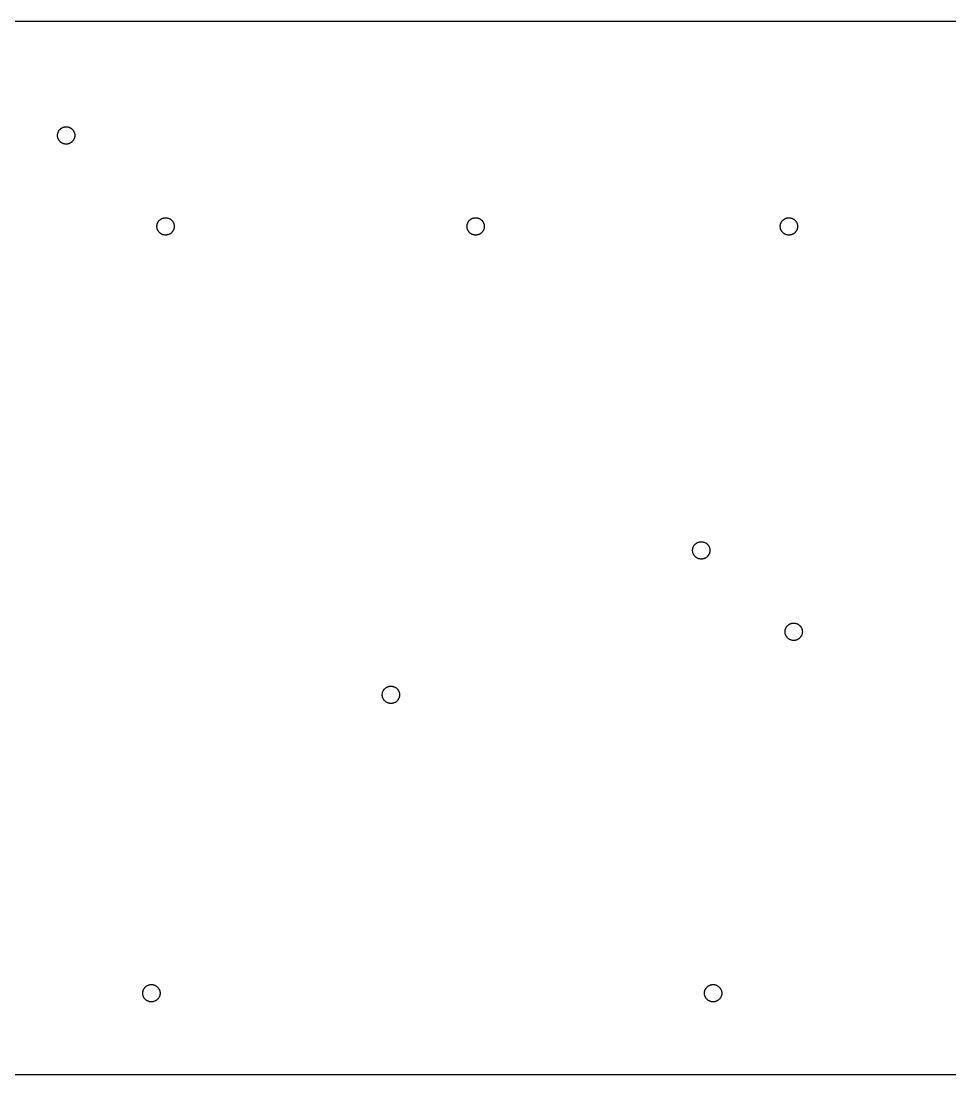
# Model space of a CAD drawing. Extents: x 0 to 462, y -134 to 0.
# Drawn here: x 226.6 to 344.5, y -133.8 to 0 of the extents above; entities that cross this region are included whole.
import ezdxf

# ---------------------------------------------------------------- set-up
doc = ezdxf.new("R2010")
doc.units = 0
doc.layers.add('BLACK', color=7, linetype='CONTINUOUS')

msp = doc.modelspace()

# ---------------------------------------------------------------- linework, layer by layer
at = {"layer": 'BLACK', "linetype": 'CONTINUOUS'}
for p, q in [((5, 0), (457.44, 0)), ((231.21, -14.526), (231.211, -14.4694)), ((231.211, -14.5826), (231.21, -14.526)), ((231.211, -14.4694), (231.216, -14.4135)), ((231.216, -14.6385), (231.211, -14.5826)), ((231.216, -14.4135), (231.223, -14.3585)), ((231.223, -14.6935), (231.216, -14.6385)), ((231.223, -14.3585), (231.232, -14.3043)), ((231.232, -14.7477), (231.223, -14.6935)), ((231.232, -14.3043), (231.245, -14.2511)), ((231.245, -14.2511), (231.259, -14.1989)), ((231.259, -14.1989), (231.277, -14.1478)), ((231.277, -14.1478), (231.296, -14.0978)), ((231.296, -14.0978), (231.318, -14.0491)), ((231.318, -14.0491), (231.343, -14.0017)), ((231.343, -14.0017), (231.369, -13.9556)), ((231.369, -13.9556), (231.398, -13.911)), ((231.398, -13.911), (231.429, -13.8679)), ((231.429, -13.8679), (231.461, -13.8263)), ((231.461, -13.8263), (231.496, -13.7864)), ((231.496, -13.7864), (231.532, -13.7482)), ((231.532, -13.7482), (231.57, -13.7118)), ((231.57, -13.7118), (231.61, -13.6772)), ((231.61, -13.6772), (231.652, -13.6445)), ((231.652, -13.6445), (231.695, -13.6139)), ((231.695, -13.6139), (231.74, -13.5853)), ((231.74, -13.5853), (231.786, -13.5588)), ((231.786, -13.5588), (231.833, -13.5345)), ((231.833, -13.5345), (231.882, -13.5124)), ((231.882, -13.5124), (231.932, -13.4927)), ((231.932, -13.4927), (231.983, -13.4755)), ((231.983, -13.4755), (232.035, -13.4606)), ((232.035, -13.4606), (232.088, -13.4483)), ((232.088, -13.4483), (232.142, -13.4387)), ((232.142, -13.4387), (232.198, -13.4317)), ((232.198, -13.4317), (232.253, -13.4274)), ((232.253, -13.4274), (232.31, -13.426)), ((232.31, -13.426), (232.367, -13.4274)), ((232.367, -13.4274), (232.422, -13.4317)), ((232.422, -13.4317), (232.478, -13.4387)), ((232.478, -13.4387), (232.532, -13.4483)), ((232.532, -13.4483), (232.585, -13.4606)), ((232.585, -13.4606), (232.637, -13.4755)), ((232.637, -13.4755), (232.688, -13.4927)), ((232.688, -13.4927), (232.738, -13.5124)), ((232.738, -13.5124), (232.787, -13.5345)), ((232.787, -13.5345), (232.834, -13.5588)), ((232.834, -13.5588), (232.88, -13.5853)), ((232.88, -13.5853), (232.925, -13.6139)), ((232.925, -13.6139), (232.968, -13.6445)), ((232.968, -13.6445), (233.01, -13.6772)), ((233.01, -13.6772), (233.05, -13.7118)), ((233.05, -13.7118), (233.088, -13.7482)), ((233.088, -13.7482), (233.124, -13.7864)), ((233.124, -13.7864), (233.159, -13.8263)), ((233.159, -13.8263), (233.191, -13.8679)), ((233.191, -13.8679), (233.222, -13.911)), ((233.222, -13.911), (233.251, -13.9556)), ((233.251, -13.9556), (233.277, -14.0017)), ((233.277, -14.0017), (233.302, -14.0491)), ((233.302, -14.0491), (233.324, -14.0978)), ((233.324, -14.0978), (233.343, -14.1478)), ((233.343, -14.1478), (233.361, -14.1989)), ((233.361, -14.1989), (233.375, -14.2511)), ((233.375, -14.2511), (233.388, -14.3043)), ((233.388, -14.3043), (233.397, -14.3585)), ((233.397, -14.6935), (233.388, -14.7477)), ((233.397, -14.3585), (233.404, -14.4135)), ((233.404, -14.6385), (233.397, -14.6935)), ((233.404, -14.4135), (233.409, -14.4694)), ((233.409, -14.5826), (233.404, -14.6385)), ((233.409, -14.4694), (233.41, -14.526)), ((233.41, -14.526), (233.409, -14.5826)), ((231.245, -14.8009), (231.232, -14.7477)), ((231.259, -14.8531), (231.245, -14.8009)), ((231.277, -14.9042), (231.259, -14.8531)), ((231.296, -14.9542), (231.277, -14.9042)), ((231.318, -15.0029), (231.296, -14.9542)), ((231.343, -15.0503), (231.318, -15.0029)), ((231.369, -15.0964), (231.343, -15.0503)), ((231.398, -15.141), (231.369, -15.0964)), ((231.429, -15.1841), (231.398, -15.141)), ((231.461, -15.2257), (231.429, -15.1841)), ((231.496, -15.2656), (231.461, -15.2257)), ((231.532, -15.3038), (231.496, -15.2656)), ((231.57, -15.3402), (231.532, -15.3038)), ((231.61, -15.3748), (231.57, -15.3402)), ((231.652, -15.4075), (231.61, -15.3748)), ((231.695, -15.4381), (231.652, -15.4075)), ((231.74, -15.4667), (231.695, -15.4381)), ((231.786, -15.4932), (231.74, -15.4667)), ((231.833, -15.5175), (231.786, -15.4932)), ((231.882, -15.5396), (231.833, -15.5175)), ((231.932, -15.5593), (231.882, -15.5396)), ((231.983, -15.5765), (231.932, -15.5593)), ((232.035, -15.5914), (231.983, -15.5765)), ((232.088, -15.6037), (232.035, -15.5914)), ((232.142, -15.6133), (232.088, -15.6037)), ((232.198, -15.6203), (232.142, -15.6133)), ((232.253, -15.6246), (232.198, -15.6203)), ((232.31, -15.626), (232.253, -15.6246)), ((232.367, -15.6246), (232.31, -15.626)), ((232.422, -15.6203), (232.367, -15.6246)), ((232.478, -15.6133), (232.422, -15.6203)), ((232.532, -15.6037), (232.478, -15.6133)), ((232.585, -15.5914), (232.532, -15.6037)), ((232.637, -15.5765), (232.585, -15.5914)), ((232.688, -15.5593), (232.637, -15.5765)), ((232.738, -15.5396), (232.688, -15.5593)), ((232.787, -15.5175), (232.738, -15.5396)), ((232.834, -15.4932), (232.787, -15.5175)), ((232.88, -15.4667), (232.834, -15.4932)), ((232.925, -15.4381), (232.88, -15.4667)), ((232.968, -15.4075), (232.925, -15.4381)), ((233.01, -15.3748), (232.968, -15.4075)), ((233.05, -15.3402), (233.01, -15.3748)), ((233.088, -15.3038), (233.05, -15.3402)), ((233.124, -15.2656), (233.088, -15.3038)), ((233.159, -15.2257), (233.124, -15.2656)), ((233.191, -15.1841), (233.159, -15.2257)), ((233.222, -15.141), (233.191, -15.1841)), ((233.251, -15.0964), (233.222, -15.141)), ((233.277, -15.0503), (233.251, -15.0964)), ((233.302, -15.0029), (233.277, -15.0503)), ((233.324, -14.9542), (233.302, -15.0029)), ((233.343, -14.9042), (233.324, -14.9542)), ((233.361, -14.8531), (233.343, -14.9042)), ((233.375, -14.8009), (233.361, -14.8531)), ((233.388, -14.7477), (233.375, -14.8009)), ((244.018, -25.464), (244.049, -25.4209)), ((244.049, -25.4209), (244.081, -25.3793)), ((244.081, -25.3793), (244.116, -25.3394)), ((244.116, -25.3394), (244.152, -25.3012)), ((244.152, -25.3012), (244.19, -25.2648)), ((244.19, -25.2648), (244.23, -25.2302)), ((244.23, -25.2302), (244.272, -25.1975)), ((244.272, -25.1975), (244.315, -25.1669)), ((244.315, -25.1669), (244.36, -25.1383)), ((244.36, -25.1383), (244.406, -25.1118)), ((244.406, -25.1118), (244.453, -25.0875)), ((244.453, -25.0875), (244.502, -25.0654)), ((244.502, -25.0654), (244.552, -25.0457)), ((244.552, -25.0457), (244.603, -25.0285)), ((244.603, -25.0285), (244.655, -25.0136)), ((244.655, -25.0136), (244.708, -25.0013)), ((244.708, -25.0013), (244.762, -24.9917)), ((244.762, -24.9917), (244.818, -24.9847)), ((244.818, -24.9847), (244.873, -24.9804)), ((244.873, -24.9804), (244.93, -24.979)), ((244.93, -24.979), (244.987, -24.9804)), ((244.987, -24.9804), (245.042, -24.9847)), ((245.042, -24.9847), (245.097, -24.9917)), ((245.097, -24.9917), (245.152, -25.0013)), ((245.152, -25.0013), (245.205, -25.0136)), ((245.205, -25.0136), (245.257, -25.0285)), ((245.257, -25.0285), (245.308, -25.0457)), ((245.308, -25.0457), (245.358, -25.0654)), ((245.358, -25.0654), (245.407, -25.0875)), ((245.407, -25.0875), (245.454, -25.1118)), ((245.454, -25.1118), (245.5, -25.1383)), ((245.5, -25.1383), (245.545, -25.1669)), ((245.545, -25.1669), (245.588, -25.1975)), ((245.588, -25.1975), (245.63, -25.2302)), ((245.63, -25.2302), (245.67, -25.2648)), ((245.67, -25.2648), (245.708, -25.3012)), ((245.708, -25.3012), (245.744, -25.3394)), ((245.744, -25.3394), (245.779, -25.3793)), ((245.779, -25.3793), (245.811, -25.4209)), ((245.811, -25.4209), (245.842, -25.464)), ((283.388, -25.464), (283.418, -25.4209)), ((283.418, -25.4209), (283.451, -25.3793)), ((283.451, -25.3793), (283.486, -25.3394)), ((283.486, -25.3394), (283.522, -25.3012)), ((283.522, -25.3012), (283.56, -25.2648)), ((283.56, -25.2648), (283.6, -25.2302)), ((283.6, -25.2302), (283.642, -25.1975)), ((283.642, -25.1975), (283.685, -25.1669)), ((283.685, -25.1669), (283.73, -25.1383)), ((283.73, -25.1383), (283.776, -25.1118)), ((283.776, -25.1118), (283.823, -25.0875)), ((283.823, -25.0875), (283.872, -25.0654)), ((283.872, -25.0654), (283.922, -25.0457)), ((283.922, -25.0457), (283.973, -25.0285)), ((283.973, -25.0285), (284.025, -25.0136)), ((284.025, -25.0136), (284.078, -25.0013)), ((284.078, -25.0013), (284.132, -24.9917)), ((284.132, -24.9917), (284.187, -24.9847)), ((284.187, -24.9847), (284.243, -24.9804)), ((284.243, -24.9804), (284.3, -24.979)), ((284.3, -24.979), (284.357, -24.9804)), ((284.357, -24.9804), (284.412, -24.9847)), ((284.412, -24.9847), (284.467, -24.9917)), ((284.467, -24.9917), (284.522, -25.0013)), ((284.522, -25.0013), (284.575, -25.0136)), ((284.575, -25.0136), (284.627, -25.0285)), ((284.627, -25.0285), (284.678, -25.0457)), ((284.678, -25.0457), (284.728, -25.0654)), ((284.728, -25.0654), (284.777, -25.0875)), ((284.777, -25.0875), (284.824, -25.1118)), ((284.824, -25.1118), (284.87, -25.1383)), ((284.87, -25.1383), (284.915, -25.1669)), ((284.915, -25.1669), (284.958, -25.1975)), ((284.958, -25.1975), (285, -25.2302)), ((285, -25.2302), (285.04, -25.2648)), ((285.04, -25.2648), (285.078, -25.3012)), ((285.078, -25.3012), (285.114, -25.3394)), ((285.114, -25.3394), (285.149, -25.3793)), ((285.149, -25.3793), (285.181, -25.4209)), ((285.181, -25.4209), (285.212, -25.464)), ((323.158, -25.464), (323.189, -25.4209)), ((323.189, -25.4209), (323.221, -25.3793)), ((323.221, -25.3793), (323.256, -25.3394)), ((323.256, -25.3394), (323.292, -25.3012)), ((323.292, -25.3012), (323.33, -25.2648)), ((323.33, -25.2648), (323.37, -25.2302)), ((323.37, -25.2302), (323.412, -25.1975)), ((323.412, -25.1975), (323.455, -25.1669)), ((323.455, -25.1669), (323.5, -25.1383)), ((323.5, -25.1383), (323.546, -25.1118)), ((323.546, -25.1118), (323.593, -25.0875)), ((323.593, -25.0875), (323.642, -25.0654)), ((323.642, -25.0654), (323.692, -25.0457)), ((323.692, -25.0457), (323.743, -25.0285)), ((323.743, -25.0285), (323.795, -25.0136)), ((323.795, -25.0136), (323.848, -25.0013)), ((323.848, -25.0013), (323.902, -24.9917)), ((323.902, -24.9917), (323.958, -24.9847)), ((323.958, -24.9847), (324.013, -24.9804)), ((324.013, -24.9804), (324.07, -24.979)), ((324.07, -24.979), (324.127, -24.9804)), ((324.127, -24.9804), (324.182, -24.9847)), ((324.182, -24.9847), (324.237, -24.9917)), ((324.237, -24.9917), (324.292, -25.0013)), ((324.292, -25.0013), (324.345, -25.0136)), ((324.345, -25.0136), (324.397, -25.0285)), ((324.397, -25.0285), (324.448, -25.0457)), ((324.448, -25.0457), (324.498, -25.0654)), ((324.498, -25.0654), (324.547, -25.0875)), ((324.547, -25.0875), (324.594, -25.1118)), ((324.594, -25.1118), (324.64, -25.1383)), ((324.64, -25.1383), (324.685, -25.1669)), ((324.685, -25.1669), (324.728, -25.1975)), ((324.728, -25.1975), (324.77, -25.2302)), ((324.77, -25.2302), (324.81, -25.2648)), ((324.81, -25.2648), (324.848, -25.3012)), ((324.848, -25.3012), (324.884, -25.3394)), ((324.884, -25.3394), (324.919, -25.3793)), ((324.919, -25.3793), (324.951, -25.4209)), ((324.951, -25.4209), (324.982, -25.464)), ((243.83, -26.079), (243.831, -26.0224)), ((243.831, -26.1356), (243.83, -26.079)), ((243.831, -26.0224), (243.836, -25.9665)), ((243.836, -26.1915), (243.831, -26.1356)), ((243.836, -25.9665), (243.843, -25.9115)), ((243.843, -26.2465), (243.836, -26.1915)), ((243.843, -25.9115), (243.852, -25.8573)), ((243.852, -26.3007), (243.843, -26.2465)), ((243.852, -25.8573), (243.865, -25.8041)), ((243.865, -26.3539), (243.852, -26.3007)), ((243.865, -25.8041), (243.879, -25.7519)), ((243.879, -26.4061), (243.865, -26.3539)), ((243.879, -25.7519), (243.897, -25.7008)), ((243.897, -26.4572), (243.879, -26.4061)), ((243.897, -25.7008), (243.916, -25.6508)), ((243.916, -26.5072), (243.897, -26.4572)), ((243.916, -25.6508), (243.938, -25.6021)), ((243.938, -26.5559), (243.916, -26.5072)), ((243.938, -25.6021), (243.963, -25.5547)), ((243.963, -26.6033), (243.938, -26.5559)), ((243.963, -25.5547), (243.989, -25.5086)), ((243.989, -26.6494), (243.963, -26.6033)), ((243.989, -25.5086), (244.018, -25.464)), ((244.018, -26.694), (243.989, -26.6494)), ((244.049, -26.7371), (244.018, -26.694)), ((244.081, -26.7787), (244.049, -26.7371)), ((245.811, -26.7371), (245.779, -26.7787)), ((245.842, -26.694), (245.811, -26.7371)), ((245.842, -25.464), (245.871, -25.5086)), ((245.871, -26.6494), (245.842, -26.694)), ((245.871, -25.5086), (245.897, -25.5547)), ((245.897, -26.6033), (245.871, -26.6494)), ((245.897, -25.5547), (245.922, -25.6021)), ((245.922, -26.5559), (245.897, -26.6033)), ((245.922, -25.6021), (245.944, -25.6508)), ((245.944, -26.5072), (245.922, -26.5559)), ((245.944, -25.6508), (245.963, -25.7008)), ((245.963, -26.4572), (245.944, -26.5072)), ((245.963, -25.7008), (245.981, -25.7519)), ((245.981, -26.4061), (245.963, -26.4572)), ((245.981, -25.7519), (245.995, -25.8041)), ((245.995, -26.3539), (245.981, -26.4061)), ((245.995, -25.8041), (246.008, -25.8573)), ((246.008, -26.3007), (245.995, -26.3539)), ((246.008, -25.8573), (246.017, -25.9115)), ((246.017, -26.2465), (246.008, -26.3007)), ((246.017, -25.9115), (246.024, -25.9665)), ((246.024, -26.1915), (246.017, -26.2465)), ((246.024, -25.9665), (246.029, -26.0224)), ((246.029, -26.1356), (246.024, -26.1915)), ((246.029, -26.0224), (246.03, -26.079)), ((246.03, -26.079), (246.029, -26.1356)), ((283.2, -26.079), (283.201, -26.0224)), ((283.201, -26.1356), (283.2, -26.079)), ((283.201, -26.0224), (283.206, -25.9665)), ((283.206, -26.1915), (283.201, -26.1356)), ((283.206, -25.9665), (283.213, -25.9115)), ((283.213, -26.2465), (283.206, -26.1915)), ((283.213, -25.9115), (283.222, -25.8573)), ((283.222, -26.3007), (283.213, -26.2465)), ((283.222, -25.8573), (283.235, -25.8041)), ((283.235, -26.3539), (283.222, -26.3007)), ((283.235, -25.8041), (283.249, -25.7519)), ((283.249, -26.4061), (283.235, -26.3539)), ((283.249, -25.7519), (283.267, -25.7008)), ((283.267, -26.4572), (283.249, -26.4061)), ((283.267, -25.7008), (283.286, -25.6508)), ((283.286, -26.5072), (283.267, -26.4572)), ((283.286, -25.6508), (283.308, -25.6021)), ((283.308, -26.5559), (283.286, -26.5072)), ((283.308, -25.6021), (283.333, -25.5547)), ((283.333, -26.6033), (283.308, -26.5559)), ((283.333, -25.5547), (283.359, -25.5086)), ((283.359, -26.6494), (283.333, -26.6033)), ((283.359, -25.5086), (283.388, -25.464)), ((283.388, -26.694), (283.359, -26.6494)), ((283.418, -26.7371), (283.388, -26.694)), ((283.451, -26.7787), (283.418, -26.7371)), ((285.181, -26.7371), (285.149, -26.7787)), ((285.212, -26.694), (285.181, -26.7371)), ((285.212, -25.464), (285.241, -25.5086)), ((285.241, -26.6494), (285.212, -26.694)), ((285.241, -25.5086), (285.267, -25.5547)), ((285.267, -26.6033), (285.241, -26.6494)), ((285.267, -25.5547), (285.291, -25.6021)), ((285.291, -26.5559), (285.267, -26.6033)), ((285.291, -25.6021), (285.314, -25.6508)), ((285.314, -26.5072), (285.291, -26.5559)), ((285.314, -25.6508), (285.333, -25.7008)), ((285.333, -26.4572), (285.314, -26.5072)), ((285.333, -25.7008), (285.351, -25.7519)), ((285.351, -26.4061), (285.333, -26.4572)), ((285.351, -25.7519), (285.365, -25.8041)), ((285.365, -26.3539), (285.351, -26.4061)), ((285.365, -25.8041), (285.378, -25.8573)), ((285.378, -26.3007), (285.365, -26.3539)), ((285.378, -25.8573), (285.387, -25.9115)), ((285.387, -26.2465), (285.378, -26.3007)), ((285.387, -25.9115), (285.394, -25.9665)), ((285.394, -26.1915), (285.387, -26.2465)), ((285.394, -25.9665), (285.399, -26.0224)), ((285.399, -26.1356), (285.394, -26.1915)), ((285.399, -26.0224), (285.4, -26.079)), ((285.4, -26.079), (285.399, -26.1356)), ((322.97, -26.079), (322.971, -26.0224)), ((322.971, -26.1356), (322.97, -26.079)), ((322.971, -26.0224), (322.976, -25.9665)), ((322.976, -26.1915), (322.971, -26.1356)), ((322.976, -25.9665), (322.983, -25.9115)), ((322.983, -26.2465), (322.976, -26.1915)), ((322.983, -25.9115), (322.992, -25.8573)), ((322.992, -26.3007), (322.983, -26.2465)), ((322.992, -25.8573), (323.005, -25.8041)), ((323.005, -26.3539), (322.992, -26.3007)), ((323.005, -25.8041), (323.019, -25.7519)), ((323.019, -26.4061), (323.005, -26.3539)), ((323.019, -25.7519), (323.037, -25.7008)), ((323.037, -26.4572), (323.019, -26.4061)), ((323.037, -25.7008), (323.056, -25.6508)), ((323.056, -26.5072), (323.037, -26.4572)), ((323.056, -25.6508), (323.078, -25.6021)), ((323.078, -26.5559), (323.056, -26.5072)), ((323.078, -25.6021), (323.103, -25.5547)), ((323.103, -26.6033), (323.078, -26.5559)), ((323.103, -25.5547), (323.129, -25.5086)), ((323.129, -26.6494), (323.103, -26.6033)), ((323.129, -25.5086), (323.158, -25.464)), ((323.158, -26.694), (323.129, -26.6494)), ((323.189, -26.7371), (323.158, -26.694)), ((323.221, -26.7787), (323.189, -26.7371)), ((324.951, -26.7371), (324.919, -26.7787)), ((324.982, -26.694), (324.951, -26.7371)), ((324.982, -25.464), (325.011, -25.5086)), ((325.011, -26.6494), (324.982, -26.694)), ((325.011, -25.5086), (325.037, -25.5547)), ((325.037, -26.6033), (325.011, -26.6494)), ((325.037, -25.5547), (325.062, -25.6021)), ((325.062, -26.5559), (325.037, -26.6033)), ((325.062, -25.6021), (325.084, -25.6508)), ((325.084, -26.5072), (325.062, -26.5559)), ((325.084, -25.6508), (325.103, -25.7008)), ((325.103, -26.4572), (325.084, -26.5072)), ((325.103, -25.7008), (325.121, -25.7519)), ((325.121, -26.4061), (325.103, -26.4572)), ((325.121, -25.7519), (325.135, -25.8041)), ((325.135, -26.3539), (325.121, -26.4061)), ((325.135, -25.8041), (325.148, -25.8573)), ((325.148, -26.3007), (325.135, -26.3539)), ((325.148, -25.8573), (325.157, -25.9115)), ((325.157, -26.2465), (325.148, -26.3007)), ((325.157, -25.9115), (325.164, -25.9665)), ((325.164, -26.1915), (325.157, -26.2465)), ((325.164, -25.9665), (325.169, -26.0224)), ((325.169, -26.1356), (325.164, -26.1915)), ((325.169, -26.0224), (325.17, -26.079)), ((325.17, -26.079), (325.169, -26.1356)), ((244.116, -26.8186), (244.081, -26.7787)), ((244.152, -26.8568), (244.116, -26.8186)), ((244.19, -26.8932), (244.152, -26.8568)), ((244.23, -26.9278), (244.19, -26.8932)), ((244.272, -26.9605), (244.23, -26.9278)), ((244.315, -26.9911), (244.272, -26.9605)), ((244.36, -27.0197), (244.315, -26.9911)), ((244.406, -27.0462), (244.36, -27.0197)), ((244.453, -27.0705), (244.406, -27.0462)), ((244.502, -27.0926), (244.453, -27.0705)), ((244.552, -27.1123), (244.502, -27.0926)), ((244.603, -27.1295), (244.552, -27.1123)), ((244.655, -27.1444), (244.603, -27.1295)), ((244.708, -27.1567), (244.655, -27.1444)), ((244.762, -27.1663), (244.708, -27.1567)), ((244.818, -27.1733), (244.762, -27.1663)), ((244.873, -27.1776), (244.818, -27.1733)), ((244.93, -27.179), (244.873, -27.1776)), ((244.987, -27.1776), (244.93, -27.179)), ((245.042, -27.1733), (244.987, -27.1776)), ((245.097, -27.1663), (245.042, -27.1733)), ((245.152, -27.1567), (245.097, -27.1663)), ((245.205, -27.1444), (245.152, -27.1567)), ((245.257, -27.1295), (245.205, -27.1444)), ((245.308, -27.1123), (245.257, -27.1295)), ((245.358, -27.0926), (245.308, -27.1123)), ((245.407, -27.0705), (245.358, -27.0926)), ((245.454, -27.0462), (245.407, -27.0705)), ((245.5, -27.0197), (245.454, -27.0462)), ((245.545, -26.9911), (245.5, -27.0197)), ((245.588, -26.9605), (245.545, -26.9911)), ((245.63, -26.9278), (245.588, -26.9605)), ((245.67, -26.8932), (245.63, -26.9278)), ((245.708, -26.8568), (245.67, -26.8932)), ((245.744, -26.8186), (245.708, -26.8568)), ((245.779, -26.7787), (245.744, -26.8186)), ((283.486, -26.8186), (283.451, -26.7787)), ((283.522, -26.8568), (283.486, -26.8186)), ((283.56, -26.8932), (283.522, -26.8568)), ((283.6, -26.9278), (283.56, -26.8932)), ((283.642, -26.9605), (283.6, -26.9278)), ((283.685, -26.9911), (283.642, -26.9605)), ((283.73, -27.0197), (283.685, -26.9911)), ((283.776, -27.0462), (283.73, -27.0197)), ((283.823, -27.0705), (283.776, -27.0462)), ((283.872, -27.0926), (283.823, -27.0705)), ((283.922, -27.1123), (283.872, -27.0926)), ((283.973, -27.1295), (283.922, -27.1123)), ((284.025, -27.1444), (283.973, -27.1295)), ((284.078, -27.1567), (284.025, -27.1444)), ((284.132, -27.1663), (284.078, -27.1567)), ((284.187, -27.1733), (284.132, -27.1663)), ((284.243, -27.1776), (284.187, -27.1733)), ((284.3, -27.179), (284.243, -27.1776)), ((284.357, -27.1776), (284.3, -27.179)), ((284.412, -27.1733), (284.357, -27.1776)), ((284.467, -27.1663), (284.412, -27.1733)), ((284.522, -27.1567), (284.467, -27.1663)), ((284.575, -27.1444), (284.522, -27.1567)), ((284.627, -27.1295), (284.575, -27.1444)), ((284.678, -27.1123), (284.627, -27.1295)), ((284.728, -27.0926), (284.678, -27.1123)), ((284.777, -27.0705), (284.728, -27.0926)), ((284.824, -27.0462), (284.777, -27.0705)), ((284.87, -27.0197), (284.824, -27.0462)), ((284.915, -26.9911), (284.87, -27.0197)), ((284.958, -26.9605), (284.915, -26.9911)), ((285, -26.9278), (284.958, -26.9605)), ((285.04, -26.8932), (285, -26.9278)), ((285.078, -26.8568), (285.04, -26.8932)), ((285.114, -26.8186), (285.078, -26.8568)), ((285.149, -26.7787), (285.114, -26.8186)), ((323.256, -26.8186), (323.221, -26.7787)), ((323.292, -26.8568), (323.256, -26.8186)), ((323.33, -26.8932), (323.292, -26.8568)), ((323.37, -26.9278), (323.33, -26.8932)), ((323.412, -26.9605), (323.37, -26.9278)), ((323.455, -26.9911), (323.412, -26.9605)), ((323.5, -27.0197), (323.455, -26.9911)), ((323.546, -27.0462), (323.5, -27.0197)), ((323.593, -27.0705), (323.546, -27.0462)), ((323.642, -27.0926), (323.593, -27.0705)), ((323.692, -27.1123), (323.642, -27.0926)), ((323.743, -27.1295), (323.692, -27.1123)), ((323.795, -27.1444), (323.743, -27.1295)), ((323.848, -27.1567), (323.795, -27.1444)), ((323.902, -27.1663), (323.848, -27.1567)), ((323.958, -27.1733), (323.902, -27.1663)), ((324.013, -27.1776), (323.958, -27.1733)), ((324.07, -27.179), (324.013, -27.1776)), ((324.127, -27.1776), (324.07, -27.179)), ((324.182, -27.1733), (324.127, -27.1776)), ((324.237, -27.1663), (324.182, -27.1733)), ((324.292, -27.1567), (324.237, -27.1663)), ((324.345, -27.1444), (324.292, -27.1567)), ((324.397, -27.1295), (324.345, -27.1444)), ((324.448, -27.1123), (324.397, -27.1295)), ((324.498, -27.0926), (324.448, -27.1123)), ((324.547, -27.0705), (324.498, -27.0926)), ((324.594, -27.0462), (324.547, -27.0705)), ((324.64, -27.0197), (324.594, -27.0462)), ((324.685, -26.9911), (324.64, -27.0197)), ((324.728, -26.9605), (324.685, -26.9911)), ((324.77, -26.9278), (324.728, -26.9605)), ((324.81, -26.8932), (324.77, -26.9278)), ((324.848, -26.8568), (324.81, -26.8932)), ((324.884, -26.8186), (324.848, -26.8568)), ((324.919, -26.7787), (324.884, -26.8186)), ((311.875, -66.9451), (311.889, -66.8929)), ((311.889, -66.8929), (311.907, -66.8418)), ((311.907, -66.8418), (311.926, -66.7918)), ((311.926, -66.7918), (311.948, -66.7431)), ((311.948, -66.7431), (311.973, -66.6957)), ((311.973, -66.6957), (311.999, -66.6496)), ((311.999, -66.6496), (312.028, -66.605)), ((312.028, -66.605), (312.058, -66.5619)), ((312.058, -66.5619), (312.091, -66.5203)), ((312.091, -66.5203), (312.126, -66.4804)), ((312.126, -66.4804), (312.162, -66.4422)), ((312.162, -66.4422), (312.2, -66.4058)), ((312.2, -66.4058), (312.24, -66.3712)), ((312.24, -66.3712), (312.282, -66.3385)), ((312.282, -66.3385), (312.325, -66.3079)), ((312.325, -66.3079), (312.37, -66.2793)), ((312.37, -66.2793), (312.416, -66.2528)), ((312.416, -66.2528), (312.463, -66.2285)), ((312.463, -66.2285), (312.512, -66.2064)), ((312.512, -66.2064), (312.562, -66.1868)), ((312.562, -66.1868), (312.613, -66.1695)), ((312.613, -66.1695), (312.665, -66.1546)), ((312.665, -66.1546), (312.718, -66.1424)), ((312.718, -66.1424), (312.772, -66.1327)), ((312.772, -66.1327), (312.828, -66.1257)), ((312.828, -66.1257), (312.883, -66.1214)), ((312.883, -66.1214), (312.94, -66.12)), ((312.94, -66.12), (312.997, -66.1214)), ((312.997, -66.1214), (313.052, -66.1257)), ((313.052, -66.1257), (313.107, -66.1327)), ((313.107, -66.1327), (313.162, -66.1424)), ((313.162, -66.1424), (313.215, -66.1546)), ((313.215, -66.1546), (313.267, -66.1695)), ((313.267, -66.1695), (313.318, -66.1868)), ((313.318, -66.1868), (313.368, -66.2064)), ((313.368, -66.2064), (313.417, -66.2285)), ((313.417, -66.2285), (313.464, -66.2528)), ((313.464, -66.2528), (313.51, -66.2793)), ((313.51, -66.2793), (313.555, -66.3079)), ((313.555, -66.3079), (313.598, -66.3385)), ((313.598, -66.3385), (313.64, -66.3712)), ((313.64, -66.3712), (313.68, -66.4058)), ((313.68, -66.4058), (313.718, -66.4422)), ((313.718, -66.4422), (313.754, -66.4804)), ((313.754, -66.4804), (313.789, -66.5203)), ((313.789, -66.5203), (313.821, -66.5619)), ((313.821, -66.5619), (313.852, -66.605)), ((313.852, -66.605), (313.881, -66.6496)), ((313.881, -66.6496), (313.907, -66.6957)), ((313.907, -66.6957), (313.932, -66.7431)), ((313.932, -66.7431), (313.954, -66.7918)), ((313.954, -66.7918), (313.973, -66.8418)), ((313.973, -66.8418), (313.991, -66.8929)), ((313.991, -66.8929), (314.005, -66.9451)), ((311.84, -67.22), (311.841, -67.1634)), ((311.841, -67.2766), (311.84, -67.22)), ((311.841, -67.1634), (311.846, -67.1075)), ((311.846, -67.3325), (311.841, -67.2766)), ((311.846, -67.1075), (311.853, -67.0525)), ((311.853, -67.3875), (311.846, -67.3325)), ((311.853, -67.0525), (311.862, -66.9983)), ((311.862, -67.4417), (311.853, -67.3875)), ((311.862, -66.9983), (311.875, -66.9451)), ((311.875, -67.4949), (311.862, -67.4417)), ((311.889, -67.5471), (311.875, -67.4949)), ((311.907, -67.5982), (311.889, -67.5471)), ((311.926, -67.6482), (311.907, -67.5982)), ((311.948, -67.6969), (311.926, -67.6482)), ((311.973, -67.7443), (311.948, -67.6969)), ((311.999, -67.7904), (311.973, -67.7443)), ((312.028, -67.835), (311.999, -67.7904)), ((312.058, -67.8781), (312.028, -67.835)), ((312.091, -67.9197), (312.058, -67.8781)), ((312.126, -67.9596), (312.091, -67.9197)), ((312.162, -67.9978), (312.126, -67.9596)), ((312.2, -68.0342), (312.162, -67.9978)), ((312.24, -68.0688), (312.2, -68.0342)), ((312.282, -68.1015), (312.24, -68.0688)), ((312.325, -68.1321), (312.282, -68.1015)), ((312.37, -68.1607), (312.325, -68.1321)), ((312.416, -68.1872), (312.37, -68.1607)), ((312.463, -68.2115), (312.416, -68.1872)), ((312.512, -68.2336), (312.463, -68.2115)), ((312.562, -68.2533), (312.512, -68.2336)), ((312.613, -68.2705), (312.562, -68.2533)), ((313.318, -68.2533), (313.267, -68.2705)), ((313.368, -68.2336), (313.318, -68.2533)), ((313.417, -68.2115), (313.368, -68.2336)), ((313.464, -68.1872), (313.417, -68.2115)), ((313.51, -68.1607), (313.464, -68.1872)), ((313.555, -68.1321), (313.51, -68.1607)), ((313.598, -68.1015), (313.555, -68.1321)), ((313.64, -68.0688), (313.598, -68.1015)), ((313.68, -68.0342), (313.64, -68.0688)), ((313.718, -67.9978), (313.68, -68.0342)), ((313.754, -67.9596), (313.718, -67.9978)), ((313.789, -67.9197), (313.754, -67.9596)), ((313.821, -67.8781), (313.789, -67.9197)), ((313.852, -67.835), (313.821, -67.8781)), ((313.881, -67.7904), (313.852, -67.835)), ((313.907, -67.7443), (313.881, -67.7904)), ((313.932, -67.6969), (313.907, -67.7443)), ((313.954, -67.6482), (313.932, -67.6969)), ((313.973, -67.5982), (313.954, -67.6482)), ((313.991, -67.5471), (313.973, -67.5982)), ((314.005, -67.4949), (313.991, -67.5471)), ((314.005, -66.9451), (314.018, -66.9983)), ((314.018, -67.4417), (314.005, -67.4949)), ((314.018, -66.9983), (314.027, -67.0525)), ((314.027, -67.3875), (314.018, -67.4417)), ((314.027, -67.0525), (314.034, -67.1075)), ((314.034, -67.3325), (314.027, -67.3875)), ((314.034, -67.1075), (314.039, -67.1634)), ((314.039, -67.2766), (314.034, -67.3325)), ((314.039, -67.1634), (314.04, -67.22)), ((314.04, -67.22), (314.039, -67.2766)), ((312.665, -68.2854), (312.613, -68.2705)), ((312.718, -68.2977), (312.665, -68.2854)), ((312.772, -68.3073), (312.718, -68.2977)), ((312.828, -68.3143), (312.772, -68.3073)), ((312.883, -68.3186), (312.828, -68.3143)), ((312.94, -68.32), (312.883, -68.3186)), ((312.997, -68.3186), (312.94, -68.32)), ((313.052, -68.3143), (312.997, -68.3186)), ((313.107, -68.3073), (313.052, -68.3143)), ((313.162, -68.2977), (313.107, -68.3073)), ((313.215, -68.2854), (313.162, -68.2977)), ((313.267, -68.2705), (313.215, -68.2854)), ((323.58, -77.556), (323.581, -77.4994)), ((323.581, -77.6126), (323.58, -77.556)), ((323.581, -77.4994), (323.586, -77.4435)), ((323.586, -77.6685), (323.581, -77.6126)), ((323.586, -77.4435), (323.593, -77.3885)), ((323.593, -77.3885), (323.602, -77.3343)), ((323.602, -77.3343), (323.615, -77.2811)), ((323.615, -77.2811), (323.629, -77.2289)), ((323.629, -77.2289), (323.647, -77.1778)), ((323.647, -77.1778), (323.666, -77.1278)), ((323.666, -77.1278), (323.688, -77.0791)), ((323.688, -77.0791), (323.713, -77.0317)), ((323.713, -77.0317), (323.739, -76.9856)), ((323.739, -76.9856), (323.768, -76.941)), ((323.768, -76.941), (323.798, -76.8979)), ((323.798, -76.8979), (323.831, -76.8563)), ((323.831, -76.8563), (323.866, -76.8164)), ((323.866, -76.8164), (323.902, -76.7782)), ((323.902, -76.7782), (323.94, -76.7418)), ((323.94, -76.7418), (323.98, -76.7072)), ((323.98, -76.7072), (324.022, -76.6745)), ((324.022, -76.6745), (324.065, -76.6439)), ((324.065, -76.6439), (324.11, -76.6153)), ((324.11, -76.6153), (324.156, -76.5888)), ((324.156, -76.5888), (324.203, -76.5645)), ((324.203, -76.5645), (324.252, -76.5424)), ((324.252, -76.5424), (324.302, -76.5227)), ((324.302, -76.5227), (324.353, -76.5055)), ((324.353, -76.5055), (324.405, -76.4906)), ((324.405, -76.4906), (324.458, -76.4783)), ((324.458, -76.4783), (324.512, -76.4687)), ((324.512, -76.4687), (324.567, -76.4617)), ((324.567, -76.4617), (324.623, -76.4574)), ((324.623, -76.4574), (324.68, -76.456)), ((324.68, -76.456), (324.737, -76.4574)), ((324.737, -76.4574), (324.792, -76.4617)), ((324.792, -76.4617), (324.847, -76.4687)), ((324.847, -76.4687), (324.902, -76.4783)), ((324.902, -76.4783), (324.955, -76.4906)), ((324.955, -76.4906), (325.007, -76.5055)), ((325.007, -76.5055), (325.058, -76.5227)), ((325.058, -76.5227), (325.108, -76.5424)), ((325.108, -76.5424), (325.157, -76.5645)), ((325.157, -76.5645), (325.204, -76.5888)), ((325.204, -76.5888), (325.25, -76.6153)), ((325.25, -76.6153), (325.295, -76.6439)), ((325.295, -76.6439), (325.338, -76.6745)), ((325.338, -76.6745), (325.38, -76.7072)), ((325.38, -76.7072), (325.42, -76.7418)), ((325.42, -76.7418), (325.458, -76.7782)), ((325.458, -76.7782), (325.494, -76.8164)), ((325.494, -76.8164), (325.529, -76.8563)), ((325.529, -76.8563), (325.561, -76.8979)), ((325.561, -76.8979), (325.592, -76.941)), ((325.592, -76.941), (325.621, -76.9856)), ((325.621, -76.9856), (325.647, -77.0317)), ((325.647, -77.0317), (325.671, -77.0791)), ((325.671, -77.0791), (325.694, -77.1278)), ((325.694, -77.1278), (325.713, -77.1778)), ((325.713, -77.1778), (325.731, -77.2289)), ((325.731, -77.2289), (325.745, -77.2811)), ((325.745, -77.2811), (325.758, -77.3343)), ((325.758, -77.3343), (325.767, -77.3885)), ((325.767, -77.3885), (325.774, -77.4435)), ((325.774, -77.4435), (325.779, -77.4994)), ((325.779, -77.6126), (325.774, -77.6685)), ((325.779, -77.4994), (325.78, -77.556)), ((325.78, -77.556), (325.779, -77.6126)), ((323.593, -77.7235), (323.586, -77.6685)), ((323.602, -77.7777), (323.593, -77.7235)), ((323.615, -77.8309), (323.602, -77.7777)), ((323.629, -77.8831), (323.615, -77.8309)), ((323.647, -77.9342), (323.629, -77.8831)), ((323.666, -77.9842), (323.647, -77.9342)), ((323.688, -78.0329), (323.666, -77.9842)), ((323.713, -78.0803), (323.688, -78.0329)), ((323.739, -78.1264), (323.713, -78.0803)), ((323.768, -78.171), (323.739, -78.1264)), ((323.798, -78.2141), (323.768, -78.171)), ((323.831, -78.2557), (323.798, -78.2141)), ((323.866, -78.2956), (323.831, -78.2557)), ((323.902, -78.3338), (323.866, -78.2956)), ((323.94, -78.3702), (323.902, -78.3338)), ((323.98, -78.4048), (323.94, -78.3702)), ((324.022, -78.4375), (323.98, -78.4048)), ((324.065, -78.4681), (324.022, -78.4375)), ((324.11, -78.4967), (324.065, -78.4681)), ((324.156, -78.5232), (324.11, -78.4967)), ((324.203, -78.5475), (324.156, -78.5232)), ((324.252, -78.5696), (324.203, -78.5475)), ((324.302, -78.5893), (324.252, -78.5696)), ((324.353, -78.6065), (324.302, -78.5893)), ((324.405, -78.6214), (324.353, -78.6065)), ((324.458, -78.6337), (324.405, -78.6214)), ((324.512, -78.6433), (324.458, -78.6337)), ((324.567, -78.6503), (324.512, -78.6433)), ((324.623, -78.6546), (324.567, -78.6503)), ((324.68, -78.656), (324.623, -78.6546)), ((324.737, -78.6546), (324.68, -78.656)), ((324.792, -78.6503), (324.737, -78.6546)), ((324.847, -78.6433), (324.792, -78.6503)), ((324.902, -78.6337), (324.847, -78.6433)), ((324.955, -78.6214), (324.902, -78.6337)), ((325.007, -78.6065), (324.955, -78.6214)), ((325.058, -78.5893), (325.007, -78.6065)), ((325.108, -78.5696), (325.058, -78.5893)), ((325.157, -78.5475), (325.108, -78.5696)), ((325.204, -78.5232), (325.157, -78.5475)), ((325.25, -78.4967), (325.204, -78.5232)), ((325.295, -78.4681), (325.25, -78.4967)), ((325.338, -78.4375), (325.295, -78.4681)), ((325.38, -78.4048), (325.338, -78.4375)), ((325.42, -78.3702), (325.38, -78.4048)), ((325.458, -78.3338), (325.42, -78.3702)), ((325.494, -78.2956), (325.458, -78.3338)), ((325.529, -78.2557), (325.494, -78.2956)), ((325.561, -78.2141), (325.529, -78.2557)), ((325.592, -78.171), (325.561, -78.2141)), ((325.621, -78.1264), (325.592, -78.171)), ((325.647, -78.0803), (325.621, -78.1264)), ((325.671, -78.0329), (325.647, -78.0803)), ((325.694, -77.9842), (325.671, -78.0329)), ((325.713, -77.9342), (325.694, -77.9842)), ((325.731, -77.8831), (325.713, -77.9342)), ((325.745, -77.8309), (325.731, -77.8831)), ((325.758, -77.7777), (325.745, -77.8309)), ((325.767, -77.7235), (325.758, -77.7777)), ((325.774, -77.6685), (325.767, -77.7235)), ((272.44, -85.561), (272.441, -85.5044)), ((272.441, -85.6176), (272.44, -85.561)), ((272.441, -85.5044), (272.446, -85.4485)), ((272.446, -85.6735), (272.441, -85.6176)), ((272.446, -85.4485), (272.453, -85.3935)), ((272.453, -85.3935), (272.462, -85.3393)), ((272.462, -85.3393), (272.475, -85.2861)), ((272.475, -85.2861), (272.489, -85.2339)), ((272.489, -85.2339), (272.507, -85.1828)), ((272.507, -85.1828), (272.526, -85.1328)), ((272.526, -85.1328), (272.548, -85.0841)), ((272.548, -85.0841), (272.573, -85.0367)), ((272.573, -85.0367), (272.599, -84.9906)), ((272.599, -84.9906), (272.628, -84.946)), ((272.628, -84.946), (272.659, -84.9029)), ((272.659, -84.9029), (272.691, -84.8613)), ((272.691, -84.8613), (272.726, -84.8214)), ((272.726, -84.8214), (272.762, -84.7832)), ((272.762, -84.7832), (272.8, -84.7468)), ((272.8, -84.7468), (272.84, -84.7122)), ((272.84, -84.7122), (272.882, -84.6795)), ((272.882, -84.6795), (272.925, -84.6489)), ((272.925, -84.6489), (272.97, -84.6202)), ((272.97, -84.6202), (273.016, -84.5938)), ((273.016, -84.5938), (273.063, -84.5695)), ((273.063, -84.5695), (273.112, -84.5474)), ((273.112, -84.5474), (273.162, -84.5277)), ((273.162, -84.5277), (273.213, -84.5105)), ((273.213, -84.5105), (273.265, -84.4956)), ((273.265, -84.4956), (273.318, -84.4833)), ((273.318, -84.4833), (273.372, -84.4737)), ((273.372, -84.4737), (273.428, -84.4667)), ((273.428, -84.4667), (273.483, -84.4624)), ((273.483, -84.4624), (273.54, -84.461)), ((273.54, -84.461), (273.597, -84.4624)), ((273.597, -84.4624), (273.652, -84.4667)), ((273.652, -84.4667), (273.707, -84.4737)), ((273.707, -84.4737), (273.762, -84.4833)), ((273.762, -84.4833), (273.815, -84.4956)), ((273.815, -84.4956), (273.867, -84.5105)), ((273.867, -84.5105), (273.918, -84.5277)), ((273.918, -84.5277), (273.968, -84.5474)), ((273.968, -84.5474), (274.017, -84.5695)), ((274.017, -84.5695), (274.064, -84.5938)), ((274.064, -84.5938), (274.11, -84.6202)), ((274.11, -84.6202), (274.155, -84.6489)), ((274.155, -84.6489), (274.198, -84.6795)), ((274.198, -84.6795), (274.24, -84.7122)), ((274.24, -84.7122), (274.28, -84.7468)), ((274.28, -84.7468), (274.318, -84.7832)), ((274.318, -84.7832), (274.354, -84.8214)), ((274.354, -84.8214), (274.389, -84.8613)), ((274.389, -84.8613), (274.421, -84.9029)), ((274.421, -84.9029), (274.452, -84.946)), ((274.452, -84.946), (274.481, -84.9906)), ((274.481, -84.9906), (274.507, -85.0367)), ((274.507, -85.0367), (274.532, -85.0841)), ((274.532, -85.0841), (274.554, -85.1328)), ((274.554, -85.1328), (274.573, -85.1828)), ((274.573, -85.1828), (274.591, -85.2339)), ((274.591, -85.2339), (274.605, -85.2861)), ((274.605, -85.2861), (274.618, -85.3393)), ((274.618, -85.3393), (274.627, -85.3935)), ((274.627, -85.3935), (274.634, -85.4485)), ((274.634, -85.4485), (274.639, -85.5044)), ((274.639, -85.6176), (274.634, -85.6735)), ((274.639, -85.5044), (274.64, -85.561)), ((274.64, -85.561), (274.639, -85.6176)), ((272.453, -85.7285), (272.446, -85.6735)), ((272.462, -85.7827), (272.453, -85.7285)), ((272.475, -85.8359), (272.462, -85.7827)), ((272.489, -85.8881), (272.475, -85.8359)), ((272.507, -85.9392), (272.489, -85.8881)), ((272.526, -85.9892), (272.507, -85.9392)), ((272.548, -86.0379), (272.526, -85.9892)), ((272.573, -86.0853), (272.548, -86.0379)), ((272.599, -86.1314), (272.573, -86.0853)), ((272.628, -86.176), (272.599, -86.1314)), ((272.659, -86.2191), (272.628, -86.176)), ((272.691, -86.2607), (272.659, -86.2191)), ((272.726, -86.3006), (272.691, -86.2607)), ((272.762, -86.3388), (272.726, -86.3006)), ((272.8, -86.3752), (272.762, -86.3388)), ((272.84, -86.4098), (272.8, -86.3752)), ((272.882, -86.4425), (272.84, -86.4098)), ((272.925, -86.4731), (272.882, -86.4425)), ((272.97, -86.5017), (272.925, -86.4731)), ((273.016, -86.5282), (272.97, -86.5017)), ((273.063, -86.5525), (273.016, -86.5282)), ((273.112, -86.5746), (273.063, -86.5525)), ((273.162, -86.5942), (273.112, -86.5746)), ((273.213, -86.6115), (273.162, -86.5942)), ((273.265, -86.6264), (273.213, -86.6115)), ((273.318, -86.6386), (273.265, -86.6264)), ((273.372, -86.6483), (273.318, -86.6386)), ((273.428, -86.6553), (273.372, -86.6483)), ((273.483, -86.6596), (273.428, -86.6553)), ((273.54, -86.661), (273.483, -86.6596)), ((273.597, -86.6596), (273.54, -86.661)), ((273.652, -86.6553), (273.597, -86.6596)), ((273.707, -86.6483), (273.652, -86.6553)), ((273.762, -86.6386), (273.707, -86.6483)), ((273.815, -86.6264), (273.762, -86.6386)), ((273.867, -86.6115), (273.815, -86.6264)), ((273.918, -86.5942), (273.867, -86.6115)), ((273.968, -86.5746), (273.918, -86.5942)), ((274.017, -86.5525), (273.968, -86.5746)), ((274.064, -86.5282), (274.017, -86.5525)), ((274.11, -86.5017), (274.064, -86.5282)), ((274.155, -86.4731), (274.11, -86.5017)), ((274.198, -86.4425), (274.155, -86.4731)), ((274.24, -86.4098), (274.198, -86.4425)), ((274.28, -86.3752), (274.24, -86.4098)), ((274.318, -86.3388), (274.28, -86.3752)), ((274.354, -86.3006), (274.318, -86.3388)), ((274.389, -86.2607), (274.354, -86.3006)), ((274.421, -86.2191), (274.389, -86.2607)), ((274.452, -86.176), (274.421, -86.2191)), ((274.481, -86.1314), (274.452, -86.176)), ((274.507, -86.0853), (274.481, -86.1314)), ((274.532, -86.0379), (274.507, -86.0853)), ((274.554, -85.9892), (274.532, -86.0379)), ((274.573, -85.9392), (274.554, -85.9892)), ((274.591, -85.8881), (274.573, -85.9392)), ((274.605, -85.8359), (274.591, -85.8881)), ((274.618, -85.7827), (274.605, -85.8359)), ((274.627, -85.7285), (274.618, -85.7827)), ((274.634, -85.6735), (274.627, -85.7285)), ((242.065, -123.175), (242.079, -123.123)), ((242.079, -123.123), (242.097, -123.072)), ((242.097, -123.072), (242.116, -123.022)), ((242.116, -123.022), (242.138, -122.973)), ((242.138, -122.973), (242.163, -122.926)), ((242.163, -122.926), (242.189, -122.88)), ((242.189, -122.88), (242.218, -122.835)), ((242.218, -122.835), (242.249, -122.792)), ((242.249, -122.792), (242.281, -122.75)), ((242.281, -122.75), (242.316, -122.71)), ((242.316, -122.71), (242.352, -122.672)), ((242.352, -122.672), (242.39, -122.636)), ((242.39, -122.636), (242.43, -122.601)), ((242.43, -122.601), (242.472, -122.569)), ((242.472, -122.569), (242.515, -122.538)), ((242.515, -122.538), (242.56, -122.509)), ((242.56, -122.509), (242.606, -122.483)), ((242.606, -122.483), (242.653, -122.458)), ((242.653, -122.458), (242.702, -122.436)), ((242.702, -122.436), (242.752, -122.417)), ((242.752, -122.417), (242.803, -122.399)), ((242.803, -122.399), (242.855, -122.385)), ((242.855, -122.385), (242.908, -122.372)), ((242.908, -122.372), (242.962, -122.363)), ((242.962, -122.363), (243.018, -122.356)), ((243.018, -122.356), (243.073, -122.351)), ((243.073, -122.351), (243.13, -122.35)), ((243.13, -122.35), (243.187, -122.351)), ((243.187, -122.351), (243.242, -122.356)), ((243.242, -122.356), (243.298, -122.363)), ((243.298, -122.363), (243.352, -122.372)), ((243.352, -122.372), (243.405, -122.385)), ((243.405, -122.385), (243.457, -122.399)), ((243.457, -122.399), (243.508, -122.417)), ((243.508, -122.417), (243.558, -122.436)), ((243.558, -122.436), (243.607, -122.458)), ((243.607, -122.458), (243.654, -122.483)), ((243.654, -122.483), (243.7, -122.509)), ((243.7, -122.509), (243.745, -122.538)), ((243.745, -122.538), (243.788, -122.569)), ((243.788, -122.569), (243.83, -122.601)), ((243.83, -122.601), (243.87, -122.636)), ((243.87, -122.636), (243.908, -122.672)), ((243.908, -122.672), (243.944, -122.71)), ((243.944, -122.71), (243.979, -122.75)), ((243.979, -122.75), (244.011, -122.792)), ((244.011, -122.792), (244.042, -122.835)), ((244.042, -122.835), (244.071, -122.88)), ((244.071, -122.88), (244.097, -122.926)), ((244.097, -122.926), (244.122, -122.973)), ((244.122, -122.973), (244.144, -123.022)), ((244.144, -123.022), (244.163, -123.072)), ((244.163, -123.072), (244.181, -123.123)), ((244.181, -123.123), (244.195, -123.175)), ((313.385, -123.175), (313.399, -123.123)), ((313.399, -123.123), (313.417, -123.072)), ((313.417, -123.072), (313.436, -123.022)), ((313.436, -123.022), (313.458, -122.973)), ((313.458, -122.973), (313.483, -122.926)), ((313.483, -122.926), (313.509, -122.88)), ((313.509, -122.88), (313.538, -122.835)), ((313.538, -122.835), (313.569, -122.792)), ((313.569, -122.792), (313.601, -122.75)), ((313.601, -122.75), (313.636, -122.71)), ((313.636, -122.71), (313.672, -122.672)), ((313.672, -122.672), (313.71, -122.636)), ((313.71, -122.636), (313.75, -122.601)), ((313.75, -122.601), (313.792, -122.569)), ((313.792, -122.569), (313.835, -122.538)), ((313.835, -122.538), (313.88, -122.509)), ((313.88, -122.509), (313.926, -122.483)), ((313.926, -122.483), (313.973, -122.458)), ((313.973, -122.458), (314.022, -122.436)), ((314.022, -122.436), (314.072, -122.417)), ((314.072, -122.417), (314.123, -122.399)), ((314.123, -122.399), (314.175, -122.385)), ((314.175, -122.385), (314.228, -122.372)), ((314.228, -122.372), (314.282, -122.363)), ((314.282, -122.363), (314.338, -122.356)), ((314.338, -122.356), (314.393, -122.351)), ((314.393, -122.351), (314.45, -122.35)), ((314.45, -122.35), (314.507, -122.351)), ((314.507, -122.351), (314.562, -122.356)), ((314.562, -122.356), (314.618, -122.363)), ((314.618, -122.363), (314.672, -122.372)), ((314.672, -122.372), (314.725, -122.385)), ((314.725, -122.385), (314.777, -122.399)), ((314.777, -122.399), (314.828, -122.417)), ((314.828, -122.417), (314.878, -122.436)), ((314.878, -122.436), (314.927, -122.458)), ((314.927, -122.458), (314.974, -122.483)), ((314.974, -122.483), (315.02, -122.509)), ((315.02, -122.509), (315.065, -122.538)), ((315.065, -122.538), (315.108, -122.569)), ((315.108, -122.569), (315.15, -122.601)), ((315.15, -122.601), (315.19, -122.636)), ((315.19, -122.636), (315.228, -122.672)), ((315.228, -122.672), (315.264, -122.71)), ((315.264, -122.71), (315.299, -122.75)), ((315.299, -122.75), (315.331, -122.792)), ((315.331, -122.792), (315.362, -122.835)), ((315.362, -122.835), (315.391, -122.88)), ((315.391, -122.88), (315.417, -122.926)), ((315.417, -122.926), (315.442, -122.973)), ((315.442, -122.973), (315.464, -123.022)), ((315.464, -123.022), (315.483, -123.072)), ((315.483, -123.072), (315.501, -123.123)), ((315.501, -123.123), (315.515, -123.175)), ((242.03, -123.45), (242.031, -123.393)), ((242.031, -123.507), (242.03, -123.45)), ((242.031, -123.393), (242.036, -123.338)), ((242.036, -123.562), (242.031, -123.507)), ((242.036, -123.338), (242.043, -123.282)), ((242.043, -123.618), (242.036, -123.562)), ((242.043, -123.282), (242.052, -123.228)), ((242.052, -123.672), (242.043, -123.618)), ((242.052, -123.228), (242.065, -123.175)), ((242.065, -123.725), (242.052, -123.672)), ((242.079, -123.777), (242.065, -123.725)), ((242.097, -123.828), (242.079, -123.777)), ((242.116, -123.878), (242.097, -123.828)), ((242.138, -123.927), (242.116, -123.878)), ((242.163, -123.974), (242.138, -123.927)), ((242.189, -124.02), (242.163, -123.974)), ((242.218, -124.065), (242.189, -124.02)), ((242.249, -124.108), (242.218, -124.065)), ((242.281, -124.15), (242.249, -124.108)), ((242.316, -124.19), (242.281, -124.15)), ((242.352, -124.228), (242.316, -124.19)), ((242.39, -124.264), (242.352, -124.228)), ((242.43, -124.299), (242.39, -124.264)), ((242.472, -124.331), (242.43, -124.299)), ((242.515, -124.362), (242.472, -124.331)), ((242.56, -124.391), (242.515, -124.362)), ((242.606, -124.417), (242.56, -124.391)), ((242.653, -124.442), (242.606, -124.417)), ((242.702, -124.464), (242.653, -124.442)), ((243.607, -124.442), (243.558, -124.464)), ((243.654, -124.417), (243.607, -124.442)), ((243.7, -124.391), (243.654, -124.417)), ((243.745, -124.362), (243.7, -124.391)), ((243.788, -124.331), (243.745, -124.362)), ((243.83, -124.299), (243.788, -124.331)), ((243.87, -124.264), (243.83, -124.299)), ((243.908, -124.228), (243.87, -124.264)), ((243.944, -124.19), (243.908, -124.228)), ((243.979, -124.15), (243.944, -124.19)), ((244.011, -124.108), (243.979, -124.15)), ((244.042, -124.065), (244.011, -124.108)), ((244.071, -124.02), (244.042, -124.065)), ((244.097, -123.974), (244.071, -124.02)), ((244.122, -123.927), (244.097, -123.974)), ((244.144, -123.878), (244.122, -123.927)), ((244.163, -123.828), (244.144, -123.878)), ((244.181, -123.777), (244.163, -123.828)), ((244.195, -123.725), (244.181, -123.777)), ((244.195, -123.175), (244.208, -123.228)), ((244.208, -123.672), (244.195, -123.725)), ((244.208, -123.228), (244.217, -123.282)), ((244.217, -123.618), (244.208, -123.672)), ((244.217, -123.282), (244.224, -123.338)), ((244.224, -123.562), (244.217, -123.618)), ((244.224, -123.338), (244.229, -123.393)), ((244.229, -123.507), (244.224, -123.562)), ((244.229, -123.393), (244.23, -123.45)), ((244.23, -123.45), (244.229, -123.507)), ((313.35, -123.45), (313.351, -123.393)), ((313.351, -123.507), (313.35, -123.45)), ((313.351, -123.393), (313.356, -123.338)), ((313.356, -123.562), (313.351, -123.507)), ((313.356, -123.338), (313.363, -123.282)), ((313.363, -123.618), (313.356, -123.562)), ((313.363, -123.282), (313.372, -123.228)), ((313.372, -123.672), (313.363, -123.618)), ((313.372, -123.228), (313.385, -123.175)), ((313.385, -123.725), (313.372, -123.672)), ((313.399, -123.777), (313.385, -123.725)), ((313.417, -123.828), (313.399, -123.777)), ((313.436, -123.878), (313.417, -123.828)), ((313.458, -123.927), (313.436, -123.878)), ((313.483, -123.974), (313.458, -123.927)), ((313.509, -124.02), (313.483, -123.974)), ((313.538, -124.065), (313.509, -124.02)), ((313.569, -124.108), (313.538, -124.065)), ((313.601, -124.15), (313.569, -124.108)), ((313.636, -124.19), (313.601, -124.15)), ((313.672, -124.228), (313.636, -124.19)), ((313.71, -124.264), (313.672, -124.228)), ((313.75, -124.299), (313.71, -124.264)), ((313.792, -124.331), (313.75, -124.299)), ((313.835, -124.362), (313.792, -124.331)), ((313.88, -124.391), (313.835, -124.362)), ((313.926, -124.417), (313.88, -124.391)), ((313.973, -124.442), (313.926, -124.417)), ((314.022, -124.464), (313.973, -124.442)), ((314.927, -124.442), (314.878, -124.464)), ((314.974, -124.417), (314.927, -124.442)), ((315.02, -124.391), (314.974, -124.417)), ((315.065, -124.362), (315.02, -124.391)), ((315.108, -124.331), (315.065, -124.362)), ((315.15, -124.299), (315.108, -124.331)), ((315.19, -124.264), (315.15, -124.299)), ((315.228, -124.228), (315.19, -124.264)), ((315.264, -124.19), (315.228, -124.228)), ((315.299, -124.15), (315.264, -124.19)), ((315.331, -124.108), (315.299, -124.15)), ((315.362, -124.065), (315.331, -124.108)), ((315.391, -124.02), (315.362, -124.065)), ((315.417, -123.974), (315.391, -124.02)), ((315.442, -123.927), (315.417, -123.974)), ((315.464, -123.878), (315.442, -123.927)), ((315.483, -123.828), (315.464, -123.878)), ((315.501, -123.777), (315.483, -123.828)), ((315.515, -123.725), (315.501, -123.777)), ((315.515, -123.175), (315.528, -123.228)), ((315.528, -123.672), (315.515, -123.725)), ((315.528, -123.228), (315.537, -123.282)), ((315.537, -123.618), (315.528, -123.672)), ((315.537, -123.282), (315.544, -123.338)), ((315.544, -123.562), (315.537, -123.618)), ((315.544, -123.338), (315.549, -123.393)), ((315.549, -123.507), (315.544, -123.562)), ((315.549, -123.393), (315.55, -123.45)), ((315.55, -123.45), (315.549, -123.507)), ((242.752, -124.483), (242.702, -124.464)), ((242.803, -124.501), (242.752, -124.483)), ((242.855, -124.515), (242.803, -124.501)), ((242.908, -124.528), (242.855, -124.515)), ((242.962, -124.537), (242.908, -124.528)), ((243.018, -124.544), (242.962, -124.537)), ((243.073, -124.549), (243.018, -124.544)), ((243.13, -124.55), (243.073, -124.549)), ((243.187, -124.549), (243.13, -124.55)), ((243.242, -124.544), (243.187, -124.549)), ((243.298, -124.537), (243.242, -124.544)), ((243.352, -124.528), (243.298, -124.537)), ((243.405, -124.515), (243.352, -124.528)), ((243.457, -124.501), (243.405, -124.515)), ((243.508, -124.483), (243.457, -124.501)), ((243.558, -124.464), (243.508, -124.483)), ((314.072, -124.483), (314.022, -124.464)), ((314.123, -124.501), (314.072, -124.483)), ((314.175, -124.515), (314.123, -124.501)), ((314.228, -124.528), (314.175, -124.515)), ((314.282, -124.537), (314.228, -124.528)), ((314.338, -124.544), (314.282, -124.537)), ((314.393, -124.549), (314.338, -124.544)), ((314.45, -124.55), (314.393, -124.549)), ((314.507, -124.549), (314.45, -124.55)), ((314.562, -124.544), (314.507, -124.549)), ((314.618, -124.537), (314.562, -124.544)), ((314.672, -124.528), (314.618, -124.537)), ((314.725, -124.515), (314.672, -124.528)), ((314.777, -124.501), (314.725, -124.515)), ((314.828, -124.483), (314.777, -124.501)), ((314.878, -124.464), (314.828, -124.483)), ((457.44, -133.83), (5, -133.83))]:
    msp.add_line(p, q, dxfattribs=at)

doc.saveas('drawing.dxf')
